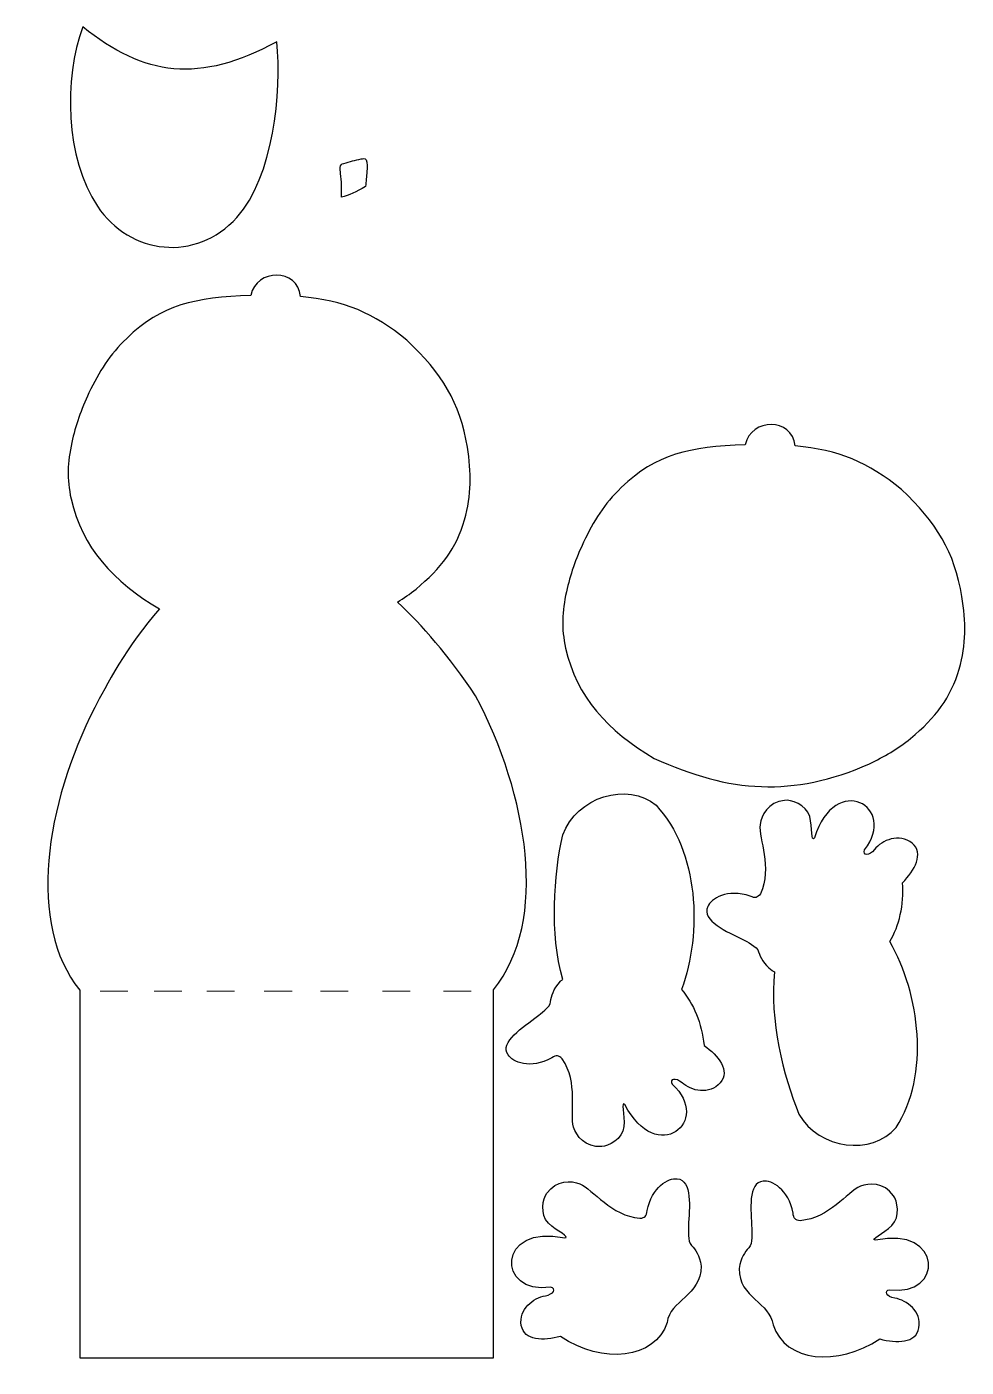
# Model space of a CAD drawing. Header units: millimetres. Extents: x -96 to 34, y -132 to 54.
import ezdxf

# ---------------------------------------------------------------- set-up
doc = ezdxf.new("R2010")
doc.units = ezdxf.units.MM
doc.header["$MEASUREMENT"] = 0
doc.layers.add('Layer 1', color=7, linetype='Continuous')

msp = doc.modelspace()

# ---------------------------------------------------------------- linework, layer by layer
at = {"layer": 'Layer 1'}
msp.add_open_spline([(-88.1361, 53.6637), (-79.7062, 46.8081), (-71.9958, 45.7791), (-61.3372, 51.5956), (-61.3372, 51.5956), (-60.6551, 44.6374), (-61.7872, 32.9266), (-66.8453, 27.3298), (-66.8453, 27.3298), (-72.5061, 21.0654), (-81.637, 22.1679), (-86.1174, 28.8632), (-86.1174, 28.8632), (-90.5622, 35.505), (-90.8104, 46.4929), (-88.1361, 53.6637)], degree=3, knots=[0, 0, 0, 0, 0.25, 0.25, 0.25, 0.25, 0.5, 0.5, 0.5, 0.5, 0.75, 0.75, 0.75, 0.75, 1, 1, 1, 1], dxfattribs=at)
at = {"layer": 'Layer 1', "color": 140}
msp.add_open_spline([(-49.0845, 31.6078), (-49.017, 32.2939), (-48.9495, 32.9801), (-48.882, 33.6662), (-48.882, 33.6662), (-48.8038, 34.1252), (-48.8281, 34.9329), (-49.0126, 35.2941), (-49.0126, 35.2941), (-49.1558, 35.5745), (-49.4276, 35.4431), (-49.6746, 35.3979), (-49.6746, 35.3979), (-50.5225, 35.242), (-51.2392, 35.0537), (-52.0677, 34.7859), (-52.0677, 34.7859), (-52.4049, 34.6772), (-52.5793, 34.6221), (-52.5932, 34.2042), (-52.5932, 34.2042), (-52.6006, 33.9829), (-52.5668, 33.7051), (-52.5256, 33.4035), (-52.5256, 33.4035), (-52.4516, 32.86), (-52.4133, 32.3449), (-52.4057, 31.7978), (-52.4057, 31.7978), (-52.3978, 31.2339), (-52.39, 30.67), (-52.3822, 30.1061), (-52.3822, 30.1061), (-51.3982, 30.4181), (-50.3758, 30.793), (-49.0845, 31.6078)], degree=3, knots=[0, 0, 0, 0, 0.11111111, 0.11111111, 0.11111111, 0.11111111, 0.22222222, 0.22222222, 0.22222222, 0.22222222, 0.33333333, 0.33333333, 0.33333333, 0.33333333, 0.44444444, 0.44444444, 0.44444444, 0.44444444, 0.55555556, 0.55555556, 0.55555556, 0.55555556, 0.66666667, 0.66666667, 0.66666667, 0.66666667, 0.77777778, 0.77777778, 0.77777778, 0.77777778, 0.88888889, 0.88888889, 0.88888889, 0.88888889, 1, 1, 1, 1], dxfattribs=at)
at = {"layer": 'Layer 1', "color": 21}
for points, knots in [([(-64.9416, 16.5503), (-64.1377, 20.2676), (-58.4595, 20.3571), (-58.061, 16.3842), (-58.061, 16.3842), (-52.0303, 15.8441), (-47.9374, 14.1277), (-43.3809, 10.3572), (-43.3809, 10.3572), (-38.5131, 5.8062), (-36.0323, 1.7133), (-35.0171, -4.4295), (-35.0171, -4.4295), (-34.4413, -7.9137), (-34.4217, -11.045), (-35.4025, -14.4696), (-35.4025, -14.4696), (-36.521, -18.3746), (-38.6327, -21.1632), (-42.1065, -24.0358), (-42.1065, -24.0358), (-42.9275, -24.7128), (-43.7765, -25.3015), (-44.6531, -25.8409), (-44.6531, -25.8409), (-41.2354, -28.9884), (-37.6409, -33.2168), (-33.8769, -38.7734), (-33.8769, -38.7734), (-26.6488, -52.5302), (-23.6841, -69.8076), (-31.3874, -79.4054), (-31.3874, -79.4054), (-31.3874, -79.4054), (-31.3874, -130.2863), (-31.3874, -130.2863), (-31.3874, -130.2863), (-31.3874, -130.2863), (-88.5733, -130.2863), (-88.5733, -130.2863), (-88.5733, -130.2863), (-88.5733, -130.2863), (-88.5733, -79.454), (-88.5733, -79.454), (-88.5733, -79.454), (-95.8791, -70.4113), (-93.3362, -53.7281), (-86.4788, -40.3944), (-86.4788, -40.3944), (-85.0626, -37.6345), (-82.0232, -31.7968), (-77.5323, -26.7873), (-77.5323, -26.7873), (-83.9534, -23.0063), (-88.2496, -18.2848), (-89.7604, -11.5619), (-89.7604, -11.5619), (-90.3795, -8.8062), (-90.2482, -6.5289), (-89.6526, -3.7697), (-89.6526, -3.7697), (-89.1518, -1.4504), (-88.3823, 0.7677), (-87.2901, 3.0707), (-87.2901, 3.0707), (-85.8972, 6.0074), (-84.4232, 8.3522), (-82.0833, 10.6146), (-82.0833, 10.6146), (-77.2176, 15.319), (-72.7136, 16.2154), (-64.9416, 16.5503)], [0, 0, 0, 0, 0.05555556, 0.05555556, 0.05555556, 0.05555556, 0.11111111, 0.11111111, 0.11111111, 0.11111111, 0.16666667, 0.16666667, 0.16666667, 0.16666667, 0.22222222, 0.22222222, 0.22222222, 0.22222222, 0.27777778, 0.27777778, 0.27777778, 0.27777778, 0.33333333, 0.33333333, 0.33333333, 0.33333333, 0.38888889, 0.38888889, 0.38888889, 0.38888889, 0.44444444, 0.44444444, 0.44444444, 0.44444444, 0.5, 0.5, 0.5, 0.5, 0.55555556, 0.55555556, 0.55555556, 0.55555556, 0.61111111, 0.61111111, 0.61111111, 0.61111111, 0.66666667, 0.66666667, 0.66666667, 0.66666667, 0.72222222, 0.72222222, 0.72222222, 0.72222222, 0.77777778, 0.77777778, 0.77777778, 0.77777778, 0.83333333, 0.83333333, 0.83333333, 0.83333333, 0.88888889, 0.88888889, 0.88888889, 0.88888889, 0.94444444, 0.94444444, 0.94444444, 0.94444444, 1, 1, 1, 1]), ([(3.3837, -4.0851), (4.1876, -0.3678), (9.8658, -0.2783), (10.2643, -4.2512), (10.2643, -4.2512), (16.2949, -4.7912), (20.3879, -6.5077), (24.9443, -10.2782), (24.9443, -10.2782), (29.8122, -14.8292), (32.2929, -18.9221), (33.3082, -25.0649), (33.3082, -25.0649), (33.884, -28.5491), (33.9036, -31.6804), (32.9228, -35.105), (32.9228, -35.105), (31.8043, -39.01), (29.6926, -41.7986), (26.2188, -44.6711), (26.2188, -44.6711), (24.452, -46.1281), (22.5562, -47.1769), (20.5315, -48.2041), (20.5315, -48.2041), (9.8586, -52.8243), (1.321, -52.1972), (-9.1971, -47.4286), (-9.1971, -47.4286), (-15.6238, -43.6466), (-19.9235, -38.9236), (-21.4351, -32.1973), (-21.4351, -32.1973), (-22.0542, -29.4415), (-21.9229, -27.1643), (-21.3273, -24.4051), (-21.3273, -24.4051), (-20.8265, -22.0858), (-20.0571, -19.8677), (-18.9648, -17.5646), (-18.9648, -17.5646), (-17.5719, -14.6279), (-16.0979, -12.2832), (-13.758, -10.0207), (-13.758, -10.0207), (-8.8923, -5.3164), (-4.3883, -4.42), (3.3837, -4.0851)], [0, 0, 0, 0, 0.08333333, 0.08333333, 0.08333333, 0.08333333, 0.16666667, 0.16666667, 0.16666667, 0.16666667, 0.25, 0.25, 0.25, 0.25, 0.33333333, 0.33333333, 0.33333333, 0.33333333, 0.41666667, 0.41666667, 0.41666667, 0.41666667, 0.5, 0.5, 0.5, 0.5, 0.58333333, 0.58333333, 0.58333333, 0.58333333, 0.66666667, 0.66666667, 0.66666667, 0.66666667, 0.75, 0.75, 0.75, 0.75, 0.83333333, 0.83333333, 0.83333333, 0.83333333, 0.91666667, 0.91666667, 0.91666667, 0.91666667, 1, 1, 1, 1]), ([(10.7959, -96.6123), (8.6497, -91.3005), (6.6913, -83.5199), (7.4212, -76.9286), (7.4212, -76.9286), (7.3073, -76.8737), (7.1928, -76.8135), (7.0771, -76.7472), (7.0771, -76.7472), (5.8548, -75.7546), (5.4832, -74.9816), (5.2302, -74.1724), (5.2302, -74.1724), (5.0484, -73.3809), (3.5038, -72.7542), (3.1212, -72.5018), (3.1212, -72.5018), (0.8984, -71.3798), (-2.7159, -69.8523), (-1.7941, -67.9168), (-1.7941, -67.9168), (-1.3943, -66.845), (0.9383, -65.3762), (4.0663, -66.4872), (4.0663, -66.4872), (4.7958, -66.793), (5.0627, -66.7037), (5.4802, -66.1299), (5.4802, -66.1299), (7.1522, -62.4705), (5.2149, -58.5907), (5.4189, -56.5602), (5.4189, -56.5602), (5.6011, -55.3412), (6.5076, -53.4454), (8.8, -53.2368), (8.8, -53.2368), (9.6337, -53.0968), (11.8431, -53.7984), (12.2817, -55.4429), (12.2817, -55.4429), (12.6988, -57.0072), (12.458, -59.1214), (12.9382, -58.4251), (12.9382, -58.4251), (15.8068, -49.1971), (24.5064, -54.1139), (19.8606, -60.0848), (19.8606, -60.0848), (19.5563, -60.8929), (20.4998, -60.9373), (21.2238, -60.0437), (21.2238, -60.0437), (22.2843, -58.7346), (24.6601, -57.6876), (26.4356, -59.1525), (26.4356, -59.1525), (28.1044, -60.5559), (26.8125, -62.8986), (25.0969, -64.6155), (25.0969, -64.6155), (25.3329, -67.703), (24.6492, -70.58), (23.3607, -72.7435), (23.3607, -72.7435), (27.515, -80.0699), (28.966, -91.1447), (24.2071, -98.455), (24.2071, -98.455), (20.9317, -102.3742), (13.5658, -101.4578), (10.7959, -96.6123)], [0, 0, 0, 0, 0.05555556, 0.05555556, 0.05555556, 0.05555556, 0.11111111, 0.11111111, 0.11111111, 0.11111111, 0.16666667, 0.16666667, 0.16666667, 0.16666667, 0.22222222, 0.22222222, 0.22222222, 0.22222222, 0.27777778, 0.27777778, 0.27777778, 0.27777778, 0.33333333, 0.33333333, 0.33333333, 0.33333333, 0.38888889, 0.38888889, 0.38888889, 0.38888889, 0.44444444, 0.44444444, 0.44444444, 0.44444444, 0.5, 0.5, 0.5, 0.5, 0.55555556, 0.55555556, 0.55555556, 0.55555556, 0.61111111, 0.61111111, 0.61111111, 0.61111111, 0.66666667, 0.66666667, 0.66666667, 0.66666667, 0.72222222, 0.72222222, 0.72222222, 0.72222222, 0.77777778, 0.77777778, 0.77777778, 0.77777778, 0.83333333, 0.83333333, 0.83333333, 0.83333333, 0.88888889, 0.88888889, 0.88888889, 0.88888889, 0.94444444, 0.94444444, 0.94444444, 0.94444444, 1, 1, 1, 1]), ([(-21.8448, -57.9982), (-23.0578, -63.5973), (-23.6665, -71.5975), (-21.8279, -77.969), (-21.8279, -77.969), (-21.9308, -78.0425), (-22.0336, -78.1213), (-22.1363, -78.2063), (-22.1363, -78.2063), (-23.1723, -79.3921), (-23.4072, -80.2169), (-23.5191, -81.0574), (-23.5191, -81.0574), (-23.5639, -81.8681), (-24.9795, -82.7481), (-25.3137, -83.0618), (-25.3137, -83.0618), (-27.3138, -84.5449), (-30.6162, -86.6639), (-29.379, -88.4148), (-29.379, -88.4148), (-28.8031, -89.4032), (-26.2549, -90.4546), (-23.3611, -88.8285), (-23.3611, -88.8285), (-22.694, -88.4032), (-22.4159, -88.4459), (-21.907, -88.9406), (-21.907, -88.9406), (-19.6378, -92.2628), (-20.8882, -96.4153), (-20.3423, -98.3816), (-20.3423, -98.3816), (-19.9558, -99.552), (-18.7406, -101.2663), (-16.446, -101.0825), (-16.446, -101.0825), (-15.6006, -101.079), (-13.5424, -100.0124), (-13.3895, -98.3173), (-13.3895, -98.3173), (-13.2441, -96.7049), (-13.8404, -94.6623), (-13.2489, -95.2669), (-13.2489, -95.2669), (-8.8549, -103.8738), (-1.1166, -97.551), (-6.7089, -92.4559), (-6.7089, -92.4559), (-7.1461, -91.7111), (-6.2237, -91.5072), (-5.3586, -92.2648), (-5.3586, -92.2648), (-4.0912, -93.3749), (-1.572, -94.0032), (-0.0711, -92.2581), (-0.0711, -92.2581), (1.3352, -90.5916), (-0.3358, -88.5024), (-2.318, -87.1018), (-2.318, -87.1018), (-2.6098, -84.0189), (-3.7721, -81.2999), (-5.4093, -79.3867), (-5.4093, -79.3867), (-2.5594, -71.4611), (-3.0102, -60.3008), (-8.9413, -53.9048), (-8.9413, -53.9048), (-12.8348, -50.5987), (-19.9381, -52.7526), (-21.8448, -57.9982)], [0, 0, 0, 0, 0.05555556, 0.05555556, 0.05555556, 0.05555556, 0.11111111, 0.11111111, 0.11111111, 0.11111111, 0.16666667, 0.16666667, 0.16666667, 0.16666667, 0.22222222, 0.22222222, 0.22222222, 0.22222222, 0.27777778, 0.27777778, 0.27777778, 0.27777778, 0.33333333, 0.33333333, 0.33333333, 0.33333333, 0.38888889, 0.38888889, 0.38888889, 0.38888889, 0.44444444, 0.44444444, 0.44444444, 0.44444444, 0.5, 0.5, 0.5, 0.5, 0.55555556, 0.55555556, 0.55555556, 0.55555556, 0.61111111, 0.61111111, 0.61111111, 0.61111111, 0.66666667, 0.66666667, 0.66666667, 0.66666667, 0.72222222, 0.72222222, 0.72222222, 0.72222222, 0.77777778, 0.77777778, 0.77777778, 0.77777778, 0.83333333, 0.83333333, 0.83333333, 0.83333333, 0.88888889, 0.88888889, 0.88888889, 0.88888889, 0.94444444, 0.94444444, 0.94444444, 0.94444444, 1, 1, 1, 1]), ([(-19.4717, -106.2177), (-20.6225, -105.7762), (-22.7188, -105.632), (-24.0289, -107.5247), (-24.0289, -107.5247), (-24.5612, -108.1815), (-25.0381, -110.45), (-23.8226, -111.6413), (-23.8226, -111.6413), (-22.6662, -112.7744), (-20.7074, -113.6056), (-21.5499, -113.6808), (-21.5499, -113.6808), (-30.9945, -111.6352), (-30.9972, -121.6281), (-23.5129, -120.5234), (-23.5129, -120.5234), (-22.6597, -120.6563), (-23.0855, -121.4994), (-24.2197, -121.6897), (-24.2197, -121.6897), (-25.8813, -121.9684), (-27.9621, -123.521), (-27.5611, -125.7876), (-27.5611, -125.7876), (-27.1609, -127.9311), (-24.4858, -127.9597), (-22.1468, -127.3116), (-22.1468, -127.3116), (-16.3107, -131.2274), (-9.087, -130.4878), (-7.4051, -125.3925), (-7.4051, -125.3925), (-7.0557, -122.3113), (-2.6917, -121.6824), (-2.7163, -117.5983), (-2.7163, -117.5983), (-2.9786, -116.0457), (-3.4685, -115.3418), (-4.0484, -114.7232), (-4.0484, -114.7232), (-4.6477, -114.1754), (-4.433, -112.5224), (-4.4643, -112.0651), (-4.4643, -112.0651), (-4.3467, -109.5779), (-3.8971, -105.68), (-6.0357, -105.5296), (-6.0357, -105.5296), (-7.1654, -105.3499), (-9.5922, -106.6573), (-10.1649, -109.927), (-10.1649, -109.927), (-10.2578, -110.7126), (-10.467, -110.9009), (-11.172, -110.9818), (-11.172, -110.9818), (-15.1803, -110.6359), (-17.6038, -107.0396), (-19.4717, -106.2177)], [0, 0, 0, 0, 0.06666667, 0.06666667, 0.06666667, 0.06666667, 0.13333333, 0.13333333, 0.13333333, 0.13333333, 0.2, 0.2, 0.2, 0.2, 0.26666667, 0.26666667, 0.26666667, 0.26666667, 0.33333333, 0.33333333, 0.33333333, 0.33333333, 0.4, 0.4, 0.4, 0.4, 0.46666667, 0.46666667, 0.46666667, 0.46666667, 0.53333333, 0.53333333, 0.53333333, 0.53333333, 0.6, 0.6, 0.6, 0.6, 0.66666667, 0.66666667, 0.66666667, 0.66666667, 0.73333333, 0.73333333, 0.73333333, 0.73333333, 0.8, 0.8, 0.8, 0.8, 0.86666667, 0.86666667, 0.86666667, 0.86666667, 0.93333333, 0.93333333, 0.93333333, 0.93333333, 1, 1, 1, 1]), ([(19.2864, -106.5516), (20.4373, -106.1101), (22.5336, -105.9659), (23.8437, -107.8586), (23.8437, -107.8586), (24.376, -108.5154), (24.8529, -110.7839), (23.6374, -111.9752), (23.6374, -111.9752), (22.481, -113.1083), (20.5222, -113.9395), (21.3647, -114.0147), (21.3647, -114.0147), (30.8093, -111.9691), (30.812, -121.962), (23.3277, -120.8573), (23.3277, -120.8573), (22.4745, -120.9902), (22.9003, -121.8333), (24.0345, -122.0236), (24.0345, -122.0236), (25.6961, -122.3023), (27.7769, -123.8549), (27.3759, -126.1215), (27.3759, -126.1215), (26.9757, -128.265), (24.3006, -128.2936), (21.9616, -127.6455), (21.9616, -127.6455), (16.1255, -131.5613), (8.9018, -130.8217), (7.2198, -125.7264), (7.2198, -125.7264), (6.8705, -122.6452), (2.5065, -122.0163), (2.5311, -117.9322), (2.5311, -117.9322), (2.7934, -116.3796), (3.2833, -115.6757), (3.8632, -115.0571), (3.8632, -115.0571), (4.4625, -114.5093), (4.2478, -112.8563), (4.2791, -112.399), (4.2791, -112.399), (4.1615, -109.9118), (3.7119, -106.0139), (5.8505, -105.8635), (5.8505, -105.8635), (6.9802, -105.6838), (9.407, -106.9912), (9.9797, -110.2609), (9.9797, -110.2609), (10.0726, -111.0465), (10.2818, -111.2348), (10.9868, -111.3157), (10.9868, -111.3157), (14.9951, -110.9698), (17.4186, -107.3735), (19.2864, -106.5516)], [0, 0, 0, 0, 0.06666667, 0.06666667, 0.06666667, 0.06666667, 0.13333333, 0.13333333, 0.13333333, 0.13333333, 0.2, 0.2, 0.2, 0.2, 0.26666667, 0.26666667, 0.26666667, 0.26666667, 0.33333333, 0.33333333, 0.33333333, 0.33333333, 0.4, 0.4, 0.4, 0.4, 0.46666667, 0.46666667, 0.46666667, 0.46666667, 0.53333333, 0.53333333, 0.53333333, 0.53333333, 0.6, 0.6, 0.6, 0.6, 0.66666667, 0.66666667, 0.66666667, 0.66666667, 0.73333333, 0.73333333, 0.73333333, 0.73333333, 0.8, 0.8, 0.8, 0.8, 0.86666667, 0.86666667, 0.86666667, 0.86666667, 0.93333333, 0.93333333, 0.93333333, 0.93333333, 1, 1, 1, 1])]:
    msp.add_open_spline(points, degree=3, knots=knots, dxfattribs=at)
at = {"layer": 'Layer 1', "color": 14, "lineweight": 5}
for points in [[(-85.7497, -79.6133), (-85.7497, -79.6133), (-81.9171, -79.6133), (-81.9171, -79.6133)], [(-78.2943, -79.6133), (-78.2943, -79.6133), (-74.4617, -79.6133), (-74.4617, -79.6133)], [(-70.9973, -79.6133), (-70.9973, -79.6133), (-67.1647, -79.6133), (-67.1647, -79.6133)], [(-63.0659, -79.6133), (-63.0659, -79.6133), (-59.2333, -79.6133), (-59.2333, -79.6133)], [(-55.2929, -79.6133), (-55.2929, -79.6133), (-51.4603, -79.6133), (-51.4603, -79.6133)], [(-46.727, -79.6133), (-46.727, -79.6133), (-42.8944, -79.6133), (-42.8944, -79.6133)], [(-38.3196, -79.6133), (-38.3196, -79.6133), (-34.4869, -79.6133), (-34.4869, -79.6133)]]:
    msp.add_open_spline(points, degree=3, dxfattribs=at)

doc.saveas('drawing.dxf')
